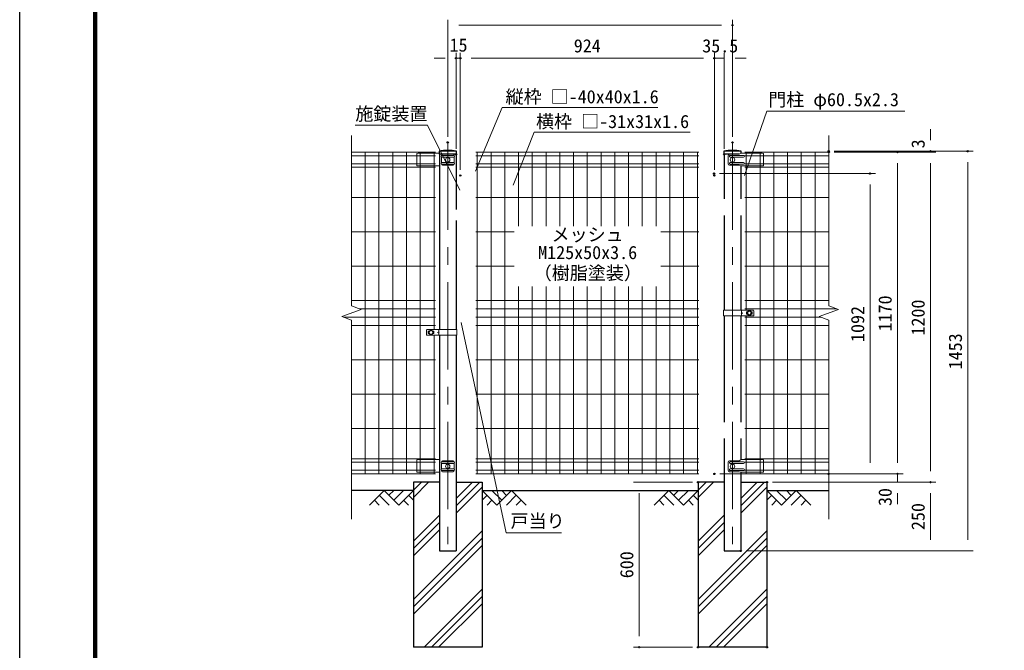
# Model space of a CAD drawing. Units: millimetres, scale not verified. Extents: x -4200 to 4200, y -2970 to 2970.
# Drawn here: x -4200 to -621, y -884 to 1409 of the extents above; entities that cross this region are included whole.
import ezdxf
from ezdxf.enums import TextEntityAlignment as Align

# ---------------------------------------------------------------- set-up
doc = ezdxf.new("R2010")
doc.units = ezdxf.units.MM
doc.header["$LTSCALE"] = 10
doc.header["$PDMODE"] = 32
doc.header["$PDSIZE"] = 5
doc.linetypes.add('USER1', pattern=[50.8, 31.75, -6.35, 6.35, -6.35])
for name, color, linetype, lineweight in [('0-0_D-BGD', 7, 'Continuous', 25), ('0-1_D-BMK', 2, 'USER1', 13), ('0-2_D-STR1', 1, 'Continuous', 25), ('0-3_D-STR4', 7, 'Continuous', 25), ('0-4_D-STR3', 3, 'Continuous', 13), ('0-5_D-STR-DIM', 7, 'Continuous', 13), ('0-8_D-STR-TXT', 7, 'Continuous', 13), ('0-9_D-DCR-HCH', 7, 'Continuous', 13), ('0-A_D-TTL', 7, 'Continuous', 25), ('0-C_D-STR2', 7, 'Continuous', 13)]:
    doc.layers.add(name, color=color, linetype=linetype, lineweight=lineweight)
doc.layers.add('0-7_Defpoints', color=6, linetype='Continuous')
doc.styles.add('ＭＳ ゴシック', font='')
doc.styles.get('ＭＳ ゴシック').set_extended_font_data('MS Gothic')

msp = doc.modelspace()

# ---------------------------------------------------------------- linework, layer by layer
at = {"layer": '0-0_D-BGD'}
for p, q in [((-2768.92, -302.32), (-2993.92, -302.32)), ((-2518.92, -302.32), (-1733.92, -302.32)), ((-1483.92, -302.32), (-1258.92, -302.32))]:
    msp.add_line(p, q, dxfattribs=at)
at = {"layer": '0-1_D-BMK'}
for p, q in [((-2643.92, 962.92), (-2643.92, -532.89)), ((-1608.92, 962.92), (-1608.92, -532.89))]:
    msp.add_line(p, q, dxfattribs=at)
at = {"layer": '0-2_D-STR1'}
for p, q in [((-2612.47, 930.68), (-2675.37, 930.68)), ((-2612.47, 930.68), (-2675.37, 930.68)), ((-2675.37, 930.68), (-2675.37, 919.68)), ((-2612.47, 919.68), (-2612.47, 930.68)), ((-2612.47, 919.68), (-2612.47, 930.68)), ((-1577.47, 930.68), (-1640.37, 930.68)), ((-1640.37, 930.68), (-1640.37, 919.68)), ((-1577.47, 930.68), (-1640.37, 930.68)), ((-1640.37, 930.68), (-1640.37, 919.68)), ((-1577.47, 923.35), (-1577.47, 930.68)), ((-1577.47, 923.35), (-1577.47, 930.68)), ((-2612.47, 919.68), (-2675.37, 919.68)), ((-2674.17, 919.68), (-2674.17, 282.68)), ((-2613.67, 919.68), (-2613.67, 718.68)), ((-1584.93, 919.68), (-1640.37, 919.68)), ((-1584.93, 919.68), (-1640.37, 919.68)), ((-1639.17, 919.68), (-1639.17, 757.68)), ((-1578.67, 878.3), (-1578.67, 757.68)), ((-1639.17, 697.68), (-1639.17, 353.18)), ((-1578.67, 697.69), (-1578.67, 353.18)), ((-2613.67, 678.68), (-2613.67, 282.68)), ((-1639.17, 332.18), (-1639.17, -53.82)), ((-1578.67, 332.18), (-1578.67, -53.82)), ((-2674.17, 261.68), (-2674.17, -522.32)), ((-2613.67, 261.68), (-2613.67, -522.32)), ((-1639.17, -113.82), (-1639.17, -522.32)), ((-1578.67, -113.81), (-1578.67, -191.24)), ((-2674.17, -235.7), (-2674.17, -522.32)), ((-1578.67, -235.7), (-1578.67, -522.32)), ((-2674.17, -522.32), (-2613.67, -522.32)), ((-1639.17, -522.32), (-1578.67, -522.32))]:
    msp.add_line(p, q, dxfattribs=at)
for centre in [(-2643.92, 771.25), (-2643.92, 771.25), (-1608.92, 771.25), (-1608.92, 771.25)]:
    msp.add_arc(centre, 162.5, 78.84081, 101.15919, dxfattribs=at)
at = {"layer": '0-3_D-STR4'}
for p, q in [((-2674.17, -272.32), (-2768.92, -272.32)), ((-2768.92, -272.32), (-2768.92, -872.32)), ((-2613.67, -272.32), (-2518.92, -272.32)), ((-2518.92, -272.32), (-2518.92, -872.32)), ((-1639.17, -272.32), (-1733.92, -272.32)), ((-1733.92, -272.32), (-1733.92, -872.32)), ((-1578.67, -272.32), (-1483.92, -272.32)), ((-1483.92, -272.32), (-1483.92, -872.32)), ((-2518.92, -872.32), (-2768.92, -872.32)), ((-1483.92, -872.32), (-1733.92, -872.32))]:
    msp.add_line(p, q, dxfattribs=at)
at = {"layer": '0-4_D-STR3'}
for p, q in [((-2751.92, 923.68), (-2756.92, 922.68)), ((-2756.92, 922.68), (-2756.92, 878.87)), ((-2751.92, 923.68), (-2676.04, 923.68)), ((-2676.04, 923.68), (-2675.37, 923.35)), ((-2667.12, 915.68), (-2620.71, 915.68)), ((-2667.12, 909.68), (-2667.12, 889.68)), ((-2667.12, 909.68), (-2620.71, 909.68)), ((-2663.12, 919.68), (-2624.71, 919.68)), ((-2620.71, 909.68), (-2620.71, 889.68)), ((-1624.4, 914.68), (-1624.4, 884.68)), ((-1584.93, 919.68), (-1619.4, 919.68)), ((-1568.33, 915.68), (-1617.33, 915.68)), ((-1568.33, 909.68), (-1617.33, 909.68)), ((-1576.79, 923.68), (-1584.93, 919.68)), ((-1500.92, 923.68), (-1576.79, 923.68)), ((-1500.92, 923.68), (-1495.92, 922.68)), ((-1495.92, 922.68), (-1495.92, 878.87)), ((-2676.13, 877.87), (-2755.92, 877.87)), ((-2674.17, 878.28), (-2676.13, 877.87)), ((-2667.12, 889.68), (-2620.71, 889.68)), ((-2667.12, 883.68), (-2620.71, 883.68)), ((-2663.12, 879.68), (-2624.71, 879.68)), ((-1584.93, 879.68), (-1619.4, 879.68)), ((-1568.33, 889.68), (-1617.33, 889.68)), ((-1568.33, 883.68), (-1617.33, 883.68)), ((-1584.93, 879.68), (-1576.71, 877.87)), ((-1576.71, 877.87), (-1496.92, 877.87)), ((-1641.47, 353.18), (-1533.92, 353.18)), ((-1641.47, 353.18), (-1641.47, 332.18)), ((-1641.47, 332.18), (-1533.92, 332.18)), ((-1576.76, 353.18), (-1576.76, 345.18)), ((-1576.76, 340.18), (-1576.76, 332.18)), ((-1557.92, 346.18), (-1557.92, 339.18)), ((-1556.92, 347.18), (-1554.53, 347.18)), ((-1556.92, 338.18), (-1554.53, 338.18)), ((-1541.3, 347.18), (-1538.92, 347.18)), ((-1541.3, 338.18), (-1538.92, 338.18)), ((-1537.92, 346.18), (-1537.92, 339.18)), ((-1531.92, 351.18), (-1531.92, 334.18)), ((-2720.92, 280.68), (-2720.92, 263.68)), ((-2611.37, 282.68), (-2718.92, 282.68)), ((-2611.37, 261.68), (-2718.92, 261.68)), ((-2714.92, 275.68), (-2714.92, 268.68)), ((-2711.53, 276.68), (-2713.92, 276.68)), ((-2711.53, 267.68), (-2713.92, 267.68)), ((-2695.92, 276.68), (-2698.3, 276.68)), ((-2695.92, 267.68), (-2698.3, 267.68)), ((-2694.92, 275.68), (-2694.92, 268.68)), ((-2676.07, 282.68), (-2676.07, 274.68)), ((-2676.07, 269.68), (-2676.07, 261.68)), ((-2611.37, 282.68), (-2611.37, 261.68)), ((-2751.92, -190.32), (-2756.92, -191.32)), ((-2756.92, -191.32), (-2756.92, -235.13)), ((-2751.92, -190.32), (-2676.04, -190.32)), ((-2676.04, -190.32), (-2674.17, -191.24)), ((-2667.12, -198.32), (-2620.71, -198.32)), ((-2667.12, -204.32), (-2667.12, -224.32)), ((-2667.12, -204.32), (-2620.71, -204.32)), ((-2663.12, -194.32), (-2624.71, -194.32)), ((-2620.71, -204.32), (-2620.71, -224.32)), ((-1624.4, -199.32), (-1624.4, -229.32)), ((-1584.93, -194.32), (-1619.4, -194.32)), ((-1568.33, -198.32), (-1617.33, -198.32)), ((-1568.33, -204.32), (-1617.33, -204.32)), ((-1576.79, -190.32), (-1584.93, -194.32)), ((-1500.92, -190.32), (-1576.79, -190.32)), ((-1500.92, -190.32), (-1495.92, -191.32)), ((-1495.92, -191.32), (-1495.92, -235.13)), ((-2676.13, -236.13), (-2755.92, -236.13)), ((-2674.17, -235.72), (-2676.13, -236.13)), ((-2667.12, -224.32), (-2620.71, -224.32)), ((-2667.12, -230.32), (-2620.71, -230.32)), ((-2663.12, -234.32), (-2624.71, -234.32)), ((-1584.93, -234.32), (-1619.4, -234.32)), ((-1568.33, -224.32), (-1617.33, -224.32)), ((-1568.33, -230.32), (-1617.33, -230.32)), ((-1584.93, -234.32), (-1576.71, -236.13)), ((-1576.71, -236.13), (-1496.92, -236.13))]:
    msp.add_line(p, q, dxfattribs=at)
for points in [[(-1572.18, 342.68), (-1576.76, 345.18), (-1577.74, 342.68), (-1576.76, 340.18)], [(-2680.65, 272.18), (-2676.07, 274.68), (-2675.1, 272.18), (-2676.07, 269.68)]]:
    msp.add_lwpolyline(points, close=True, dxfattribs=at)
for centre, radius in [((-2643.92, 899.68), 8), ((-1608.92, 899.68), 8), ((-1547.92, 342.68), 8), ((-1547.92, 342.68), 6.5), ((-2704.92, 272.18), 8), ((-2704.92, 272.18), 6.5), ((-2643.92, -214.32), 8), ((-1608.92, -214.32), 8)]:
    msp.add_circle(centre, radius, dxfattribs=at)
for centre, radius, start, end in [((-2661.87, 912.68), 6.05, 150.26731, 209.73269), ((-2663.12, 915.68), 4, 90, 180), ((-2624.71, 915.68), 4, 0, 90), ((-2625.96, 912.68), 6.05, 330.26731, 29.73269), ((-1619.4, 914.68), 5, 90, 180), ((-1617.33, 912.68), 3, 90, 270), ((-1568.33, 912.68), 3, 270, 90), ((-2755.92, 878.87), 1, 180, 270), ((-2661.85, 886.68), 6.07, 150.37394, 209.62606), ((-2663.12, 883.68), 4, 180, 270), ((-2624.71, 883.68), 4, 270, 0), ((-2625.99, 886.68), 6.07, 330.37394, 29.62606), ((-1619.4, 884.68), 5, 180, 270), ((-1617.33, 886.68), 3, 90, 270), ((-1568.33, 886.68), 3, 270, 90), ((-1496.92, 878.87), 1, 270, 0), ((-1556.92, 346.18), 1, 90, 180), ((-1556.92, 339.18), 1, 180, 270), ((-1538.92, 346.18), 1, 0, 90), ((-1538.92, 339.18), 1, 270, 0), ((-1533.92, 351.18), 2, 0, 90), ((-1533.92, 334.18), 2, 270, 0), ((-2718.92, 280.68), 2, 90, 180), ((-2718.92, 263.68), 2, 180, 270), ((-2713.92, 275.68), 1, 90, 180), ((-2713.92, 268.68), 1, 180, 270), ((-2695.92, 275.68), 1, 0, 90), ((-2695.92, 268.68), 1, 270, 0), ((-2661.87, -201.32), 6.05, 150.26731, 209.73269), ((-2663.12, -198.32), 4, 90, 180), ((-2624.71, -198.32), 4, 0, 90), ((-2625.96, -201.32), 6.05, 330.26731, 29.73269), ((-1619.4, -199.32), 5, 90, 180), ((-1617.33, -201.32), 3, 90, 270), ((-1568.33, -201.32), 3, 270, 90), ((-2755.92, -235.13), 1, 180, 270), ((-2661.85, -227.32), 6.07, 150.37394, 209.62606), ((-2663.12, -230.32), 4, 180, 270), ((-2624.71, -230.32), 4, 270, 0), ((-2625.99, -227.32), 6.07, 330.37394, 29.62606), ((-1619.4, -229.32), 5, 180, 270), ((-1617.33, -227.32), 3, 90, 270), ((-1568.33, -227.32), 3, 270, 90), ((-1496.92, -235.13), 1, 270, 0)]:
    msp.add_arc(centre, radius, start, end, dxfattribs=at)
at = {"layer": '0-5_D-STR-DIM'}
for p, q in [((-2643.92, 982.92), (-2643.92, 1408.93)), ((-1608.92, 982.92), (-1608.92, 1408.93)), ((-2603.92, 1388.93), (-1648.92, 1388.93)), ((-2613.67, 939.68), (-2613.67, 1288.93)), ((-2598.67, 862.68), (-2598.67, 1288.93)), ((-2598.67, 862.68), (-2598.67, 1288.93)), ((-1674.67, 862.68), (-1674.67, 1288.93)), ((-1674.67, 862.68), (-1674.67, 1288.93)), ((-1639.17, 939.68), (-1639.17, 1288.93)), ((-2653.67, 1268.93), (-2693.67, 1268.93)), ((-2598.67, 1268.93), (-2613.67, 1268.93)), ((-1714.67, 1268.93), (-2558.67, 1268.93)), ((-2558.67, 1268.93), (-2518.67, 1268.93)), ((-1714.67, 1268.93), (-1754.67, 1268.93)), ((-1639.17, 1268.93), (-1674.67, 1268.93)), ((-1599.17, 1268.93), (-1559.17, 1268.93)), ((-889.19, 970.68), (-889.19, 1010.68)), ((-1238.92, 930.68), (-869.19, 930.68)), ((-1238.92, 930.68), (-733.57, 930.68)), ((-889.19, 927.68), (-889.19, 930.68)), ((-1238.92, 927.68), (-989.08, 927.68)), ((-1238.92, 927.68), (-869.19, 927.68)), ((-1238.92, 927.68), (-869.19, 927.68)), ((-1009.08, -202.32), (-1009.08, 887.68)), ((-889.19, 887.68), (-889.19, -232.32)), ((-889.19, 887.68), (-889.19, 847.68)), ((-753.57, -482.32), (-753.57, 890.68)), ((-1656.07, 849.68), (-1088.92, 849.68)), ((-1108.92, -202.32), (-1108.92, 809.68)), ((-1009.08, -202.32), (-1009.08, -162.32)), ((-1654.67, -242.32), (-1088.92, -242.32)), ((-1238.92, -242.32), (-989.08, -242.32)), ((-1238.92, -242.32), (-989.08, -242.32)), ((-1009.08, -272.32), (-1009.08, -242.32)), ((-1753.92, -272.32), (-1968.18, -272.32)), ((-1463.92, -272.32), (-989.08, -272.32)), ((-1463.92, -272.32), (-869.19, -272.32)), ((-1463.92, -272.32), (-869.19, -272.32)), ((-1948.18, -312.32), (-1948.18, -832.32)), ((-1009.08, -312.32), (-1009.08, -352.32)), ((-889.19, -482.32), (-889.19, -312.32)), ((-1558.67, -522.32), (-733.57, -522.32)), ((-1558.67, -522.32), (-869.19, -522.32)), ((-1753.92, -872.32), (-1968.18, -872.32))]:
    msp.add_line(p, q, dxfattribs=at)
at = {"layer": '0-7_Defpoints'}
for p in [(-1608.92, 1388.93), (-2613.67, 1268.93), (-2598.67, 1268.93), (-1674.67, 1268.93), (-2643.92, 962.92), (-1608.92, 962.92), (-1258.92, 930.68), (-889.19, 930.68), (-753.57, 930.68), (-2613.67, 919.68), (-1639.17, 919.68), (-1258.92, 927.68), (-1009.08, 927.68), (-2598.67, 842.68), (-1676.07, 849.68), (-1674.67, 842.68), (-1108.92, 849.68), (-1674.67, -242.32), (-1258.92, -242.32), (-1009.08, -242.32), (-1733.92, -272.32), (-1483.92, -272.32), (-889.19, -272.32), (-889.19, -272.32), (-1578.67, -522.32), (-1948.18, -872.32), (-1733.92, -872.32), (-1733.92, -872.32), (-1483.92, -872.32)]:
    msp.add_point(p, dxfattribs=at)
at = {"layer": '0-8_D-STR-TXT'}
for points in [[(-1879.86, 1089.39), (-2446.37, 1089.39), (-2543.19, 858.69)], [(-981.91, 1076.69), (-1483.55, 1076.69), (-1565.48, 842.15)], [(-2980.36, 1025.3), (-2717.04, 1025.3), (-2600.11, 789.52)], [(-1762.82, 999.88), (-2329.32, 999.88), (-2406.03, 807.1)], [(-2230.74, -456.76), (-2431.8, -456.76), (-2595.31, 308.57)]]:
    msp.add_lwpolyline(points, dxfattribs=at)
at = {"layer": '0-9_D-DCR-HCH'}
for p, q in [((-2768.92, -327.82), (-2713.41, -272.32)), ((-2768.92, -301.3), (-2739.93, -272.32)), ((-2768.92, -274.79), (-2766.44, -272.32)), ((-2613.67, -358.19), (-2527.8, -272.32)), ((-2613.67, -331.67), (-2554.31, -272.32)), ((-1733.92, -327.82), (-1678.41, -272.32)), ((-1733.92, -301.3), (-1704.93, -272.32)), ((-1733.92, -274.79), (-1731.44, -272.32)), ((-1578.67, -358.19), (-1492.8, -272.32)), ((-1578.67, -331.67), (-1519.31, -272.32)), ((-2875.34, -302.32), (-2928.55, -355.53)), ((-2893.08, -320.05), (-2857.44, -355.53)), ((-2857.6, -320.05), (-2839.87, -302.32)), ((-2839.87, -337.79), (-2804.39, -302.32)), ((-2786.65, -320.05), (-2768.92, -337.71)), ((-2613.67, -384.7), (-2518.92, -289.95)), ((-2465.7, -355.53), (-2518.92, -302.32)), ((-2501.18, -320.05), (-2518.92, -337.71)), ((-2447.97, -337.79), (-2483.44, -302.32)), ((-2412.49, -302.32), (-2465.7, -355.53)), ((-2430.14, -320.15), (-2447.97, -302.32)), ((-2394.75, -320.05), (-2430.39, -355.53)), ((-2412.49, -302.32), (-2359.28, -355.53)), ((-1840.34, -302.32), (-1893.55, -355.53)), ((-1858.08, -320.05), (-1822.44, -355.53)), ((-1822.6, -320.05), (-1804.87, -302.32)), ((-1804.87, -337.79), (-1769.39, -302.32)), ((-1751.65, -320.05), (-1733.92, -337.71)), ((-1578.67, -384.7), (-1483.92, -289.95)), ((-1430.7, -355.53), (-1483.92, -302.32)), ((-1466.18, -320.05), (-1483.92, -337.71)), ((-1412.97, -337.79), (-1448.44, -302.32)), ((-1377.49, -302.32), (-1430.7, -355.53)), ((-1395.14, -320.15), (-1412.97, -302.32)), ((-1359.75, -320.05), (-1395.39, -355.53)), ((-1377.49, -302.32), (-1324.28, -355.53)), ((-2910.81, -337.79), (-2893, -355.53)), ((-2804.39, -337.79), (-2786.57, -355.53)), ((-2483.44, -337.79), (-2501.26, -355.53)), ((-2377.02, -337.79), (-2394.84, -355.53)), ((-1875.81, -337.79), (-1858, -355.53)), ((-1769.39, -337.79), (-1751.57, -355.53)), ((-1448.44, -337.79), (-1466.26, -355.53)), ((-1342.02, -337.79), (-1359.84, -355.53)), ((-2768.92, -486.92), (-2674.17, -392.17)), ((-1733.92, -486.92), (-1639.17, -392.17)), ((-2768.92, -513.44), (-2674.17, -418.69)), ((-1733.92, -513.44), (-1639.17, -418.69)), ((-2768.92, -539.95), (-2674.17, -445.2)), ((-2768.92, -699.05), (-2518.92, -449.05)), ((-1733.92, -539.95), (-1639.17, -445.2)), ((-1733.92, -699.05), (-1483.92, -449.05)), ((-2768.92, -725.57), (-2518.92, -475.57)), ((-1733.92, -725.57), (-1483.92, -475.57)), ((-2768.92, -752.08), (-2518.92, -502.08)), ((-1733.92, -752.08), (-1483.92, -502.08)), ((-2730.05, -872.32), (-2518.92, -661.18)), ((-1695.05, -872.32), (-1483.92, -661.18)), ((-2703.53, -872.32), (-2518.92, -687.7)), ((-2677.02, -872.32), (-2518.92, -714.22)), ((-1668.53, -872.32), (-1483.92, -687.7)), ((-1642.02, -872.32), (-1483.92, -714.22))]:
    msp.add_line(p, q, dxfattribs=at)
for points in [[(-2875.34, -302.32), (-2822.13, -355.53), (-2768.92, -302.32)], [(-1840.34, -302.32), (-1787.13, -355.53), (-1733.92, -302.32)]]:
    msp.add_lwpolyline(points, dxfattribs=at)
at = {"layer": '0-A_D-TTL', "color": 2}
msp.add_lwpolyline([(-4200, 2970), (4200, 2970), (4200, -2970), (-4200, -2970)], close=True, dxfattribs=at)
at = {"layer": '0-A_D-TTL'}
for points in [[(-3930, 2750), (3930, 2750), (3930, -2750), (-3930, -2750)], [(-3927.5, 2747.5), (3927.5, 2747.5), (3927.5, -2747.5), (-3927.5, -2747.5)], [(-3925, 2745), (3925, 2745), (3925, -2745), (-3925, -2745)], [(-3922.5, 2742.5), (3922.5, 2742.5), (3922.5, -2742.5), (-3922.5, -2742.5)], [(-3920, 2740), (3920, 2740), (3920, -2740), (-3920, -2740)]]:
    msp.add_lwpolyline(points, close=True, dxfattribs=at)
at = {"layer": '0-C_D-STR2'}
for p, q in [((-2688.92, 927.68), (-2993.92, 927.68)), ((-2688.92, 914.58), (-2993.92, 914.58)), ((-2943.92, 927.68), (-2943.92, -242.32)), ((-2893.92, 927.68), (-2893.92, -242.32)), ((-2843.92, 927.68), (-2843.92, -242.32)), ((-2793.92, 927.68), (-2793.92, -242.32)), ((-2743.92, 927.68), (-2743.92, -242.32)), ((-2693.92, 927.68), (-2693.92, 282.68)), ((-1731.67, 927.68), (-2541.67, 927.68)), ((-1731.67, 914.58), (-2541.67, 914.58)), ((-2536.67, 927.68), (-2536.67, -242.32)), ((-2486.67, 927.68), (-2486.67, -242.32)), ((-2436.67, 927.68), (-2436.67, -242.32)), ((-2386.67, 927.68), (-2386.67, 658.54)), ((-2336.67, 927.68), (-2336.67, 658.54)), ((-2286.67, 927.68), (-2286.67, 658.54)), ((-2236.67, 927.68), (-2236.67, 658.54)), ((-2186.67, 927.68), (-2186.67, 658.54)), ((-2136.67, 927.68), (-2136.67, 658.54)), ((-2086.67, 927.68), (-2086.67, 658.54)), ((-2036.67, 927.68), (-2036.67, 658.54)), ((-1986.67, 927.68), (-1986.67, 658.54)), ((-1936.67, 927.68), (-1936.67, 658.54)), ((-1886.67, 927.68), (-1886.67, 658.54)), ((-1836.67, 927.68), (-1836.67, -242.32)), ((-1786.67, 927.68), (-1786.67, -242.32)), ((-1736.67, 927.68), (-1736.67, -242.32)), ((-1258.92, 927.68), (-1563.92, 927.68)), ((-1258.92, 914.58), (-1563.92, 914.58)), ((-1558.92, 927.68), (-1558.92, 353.18)), ((-1508.92, 927.68), (-1508.92, -242.32)), ((-1458.92, 927.68), (-1458.92, -242.32)), ((-1408.92, 927.68), (-1408.92, -242.32)), ((-1358.92, 927.68), (-1358.92, -242.32)), ((-1308.92, 927.68), (-1308.92, -242.32)), ((-2688.92, 884.78), (-2993.92, 884.78)), ((-2688.92, 872.93), (-2993.92, 872.93)), ((-1731.67, 884.78), (-2541.67, 884.78)), ((-1731.67, 872.93), (-2541.67, 872.93)), ((-1258.92, 884.78), (-1563.92, 884.78)), ((-1258.92, 872.93), (-1563.92, 872.93)), ((-2688.92, 762.68), (-2993.92, 762.68)), ((-1731.67, 762.68), (-2541.67, 762.68)), ((-1258.92, 762.68), (-1563.92, 762.68)), ((-2688.92, 637.68), (-2993.92, 637.68)), ((-2402.07, 637.68), (-2541.67, 637.68)), ((-1731.67, 637.68), (-1869.97, 637.68)), ((-1258.92, 637.68), (-1563.92, 637.68)), ((-2688.92, 512.68), (-2993.92, 512.68)), ((-2402.07, 512.68), (-2541.67, 512.68)), ((-1731.67, 512.68), (-1869.97, 512.68)), ((-1258.92, 512.68), (-1563.92, 512.68)), ((-2386.67, 439.16), (-2386.67, -242.32)), ((-2336.67, 439.16), (-2336.67, -242.32)), ((-2286.67, 439.16), (-2286.67, -242.32)), ((-2236.67, 439.16), (-2236.67, -242.32)), ((-2186.67, 439.16), (-2186.67, -242.32)), ((-2136.67, 439.16), (-2136.67, -242.32)), ((-2086.67, 439.16), (-2086.67, -242.32)), ((-2036.67, 439.16), (-2036.67, -242.32)), ((-1986.67, 439.16), (-1986.67, -242.32)), ((-1936.67, 439.16), (-1936.67, -242.32)), ((-1886.67, 439.16), (-1886.67, -242.32)), ((-2688.92, 387.68), (-2993.92, 387.68)), ((-1731.67, 387.68), (-2541.67, 387.68)), ((-1258.92, 387.68), (-1563.92, 387.68)), ((-2688.92, 327.68), (-3023.18, 327.68)), ((-2688.92, 357.68), (-2964.65, 357.68)), ((-1731.67, 357.68), (-2541.67, 357.68)), ((-1731.67, 327.68), (-2541.67, 327.68)), ((-1229.65, 357.68), (-1563.92, 357.68)), ((-1288.18, 327.68), (-1563.92, 327.68)), ((-1558.92, 332.18), (-1558.92, -242.32)), ((-2688.92, 297.68), (-2993.92, 297.68)), ((-1731.67, 297.68), (-2541.67, 297.68)), ((-1258.92, 297.68), (-1563.92, 297.68)), ((-2693.92, 261.68), (-2693.92, -242.32)), ((-2688.92, 172.68), (-2993.92, 172.68)), ((-1731.67, 172.68), (-2541.67, 172.68)), ((-1258.92, 172.68), (-1563.92, 172.68)), ((-2688.92, 47.68), (-2993.92, 47.68)), ((-1731.67, 47.68), (-2541.67, 47.68)), ((-1258.92, 47.68), (-1563.92, 47.68)), ((-2688.92, -77.32), (-2993.92, -77.32)), ((-1731.67, -77.32), (-2541.67, -77.32)), ((-1258.92, -77.32), (-1563.92, -77.32)), ((-2688.92, -187.56), (-2993.92, -187.56)), ((-2688.92, -199.42), (-2993.92, -199.42)), ((-1731.67, -187.56), (-2541.67, -187.56)), ((-1731.67, -199.42), (-2541.67, -199.42)), ((-1258.92, -187.56), (-1563.92, -187.56)), ((-1258.92, -199.42), (-1563.92, -199.42)), ((-2688.92, -229.22), (-2993.92, -229.22)), ((-2688.92, -242.32), (-2993.92, -242.32)), ((-1731.67, -229.22), (-2541.67, -229.22)), ((-1731.67, -242.32), (-2541.67, -242.32)), ((-1258.92, -229.22), (-1563.92, -229.22)), ((-1258.92, -242.32), (-1563.92, -242.32))]:
    msp.add_line(p, q, dxfattribs=at)
for points in [[(-2993.92, -407.32), (-2993.92, 317.03), (-3029.16, 329.86), (-2958.68, 355.51), (-2993.92, 368.34), (-2993.92, 987.68)], [(-1258.92, -407.32), (-1258.92, 317.03), (-1294.16, 329.86), (-1223.68, 355.51), (-1258.92, 368.34), (-1258.92, 987.68)]]:
    msp.add_lwpolyline(points, dxfattribs=at)

# ---------------------------------------------------------------- texts
at = {"layer": '0-5_D-STR-DIM', "style": 'ＭＳ ゴシック'}
for s, p in [('15', (-2637.42, 1278.67)), ('924', (-2185.92, 1275.67)), ('35.5', (-1718.89, 1275.67))]:
    msp.add_text(s, height=48.09, dxfattribs=at).set_placement(p, align=Align.BOTTOM_LEFT)
for s, p in [('3', (-895.94, 941.43)), ('1170', (-1015.83, 275.78)), ('1092', (-1115.66, 237.31)), ('1200', (-895.94, 260.78)), ('1453', (-760.32, 137.93)), ('30', (-1015.83, -359.05)), ('250', (-895.94, -446.32)), ('600', (-1954.93, -621.57))]:
    msp.add_text(s, height=48.09, rotation=90, dxfattribs=at).set_placement(p, align=Align.BOTTOM_LEFT)
at = {"layer": '0-8_D-STR-TXT', "style": 'ＭＳ ゴシック'}
for s, p in [('縦枠 □-40x40x1.6 ', (-2433.85, 1090.71)), ('門柱 φ60.5x2.3', (-1479.15, 1080.26)), ('施錠装置', (-2980.06, 1028.51)), ('横枠 □-31x31x1.6', (-2323.29, 1000.67)), ('メッシュ', (-2266.62, 589.58)), ('（樹脂塗装）', (-2331.59, 449.58)), ('戸当り', (-2415.76, -451.67))]:
    msp.add_text(s, height=48.09, dxfattribs=at).set_placement(p, align=Align.BOTTOM_LEFT)
at = {"layer": '0-C_D-STR2', "style": 'ＭＳ ゴシック'}
msp.add_text('M125x50x3.6', height=48.09, dxfattribs=at).set_placement((-2315.35, 524.29), align=Align.BOTTOM_LEFT)

doc.saveas('drawing.dxf')
